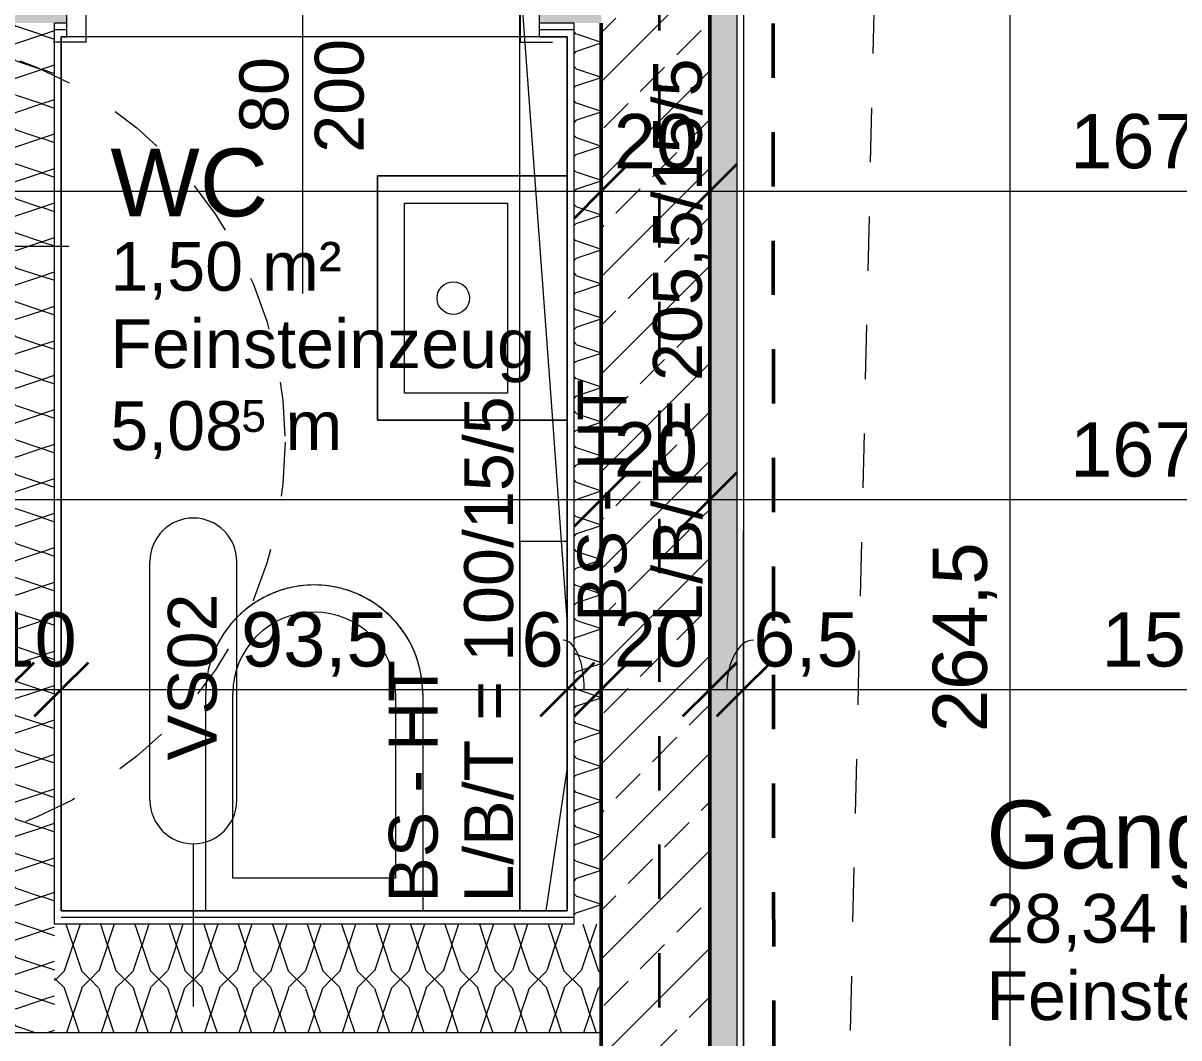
# Model space of a CAD drawing. Header units: metres. Extents: x -67.4 to -27.2, y 43.9 to 89.6.
# Drawn here: x -48.149 to -46.019, y 60.714 to 62.584 of the extents above; entities that cross this region are included whole.
import ezdxf

# ---------------------------------------------------------------- set-up
doc = ezdxf.new("R2010")
doc.units = ezdxf.units.M
doc.linetypes.add('Strich Punkt Mittel', pattern=[0.015875, 0.00635, -0.004763, 0, -0.004763])
doc.linetypes.add('Verdeckt', pattern=[0.003, 0.002, -0.001])
for name, color, linetype, lineweight in [('A_2D', 7, 'Continuous', 13), ('A_Bemassung-50_', 4, 'Continuous', 9), ('A_Bemassung_', 4, 'Continuous', 9), ('A_Beschriftung_', 7, 'Continuous', 9), ('A_Bodenschlitz', 7, 'Continuous', 5), ('A_Bodenschlitz_Projektion', 8, 'Verdeckt', 5), ('A_Brandabschnitte', 30, 'Verdeckt', 50), ('A_Fluchtweg', 240, 'Verdeckt', 18), ('A_Raeume_', 7, 'Continuous', 5), ('A_Raeume_Beschriftung_', 7, 'Continuous', 9), ('A_Raster_', 1, 'Continuous', 9), ('A_Sanitaer', 3, 'Continuous', 13), ('A_Tueren', 31, 'Continuous', 13), ('A_Waende', 7, 'Continuous', 13)]:
    doc.layers.add(name, color=color, linetype=linetype, lineweight=lineweight)
doc.styles.add('Arial_2', font='arial.ttf', dxfattribs={"height": 0.09})
doc.styles.add('Arial_3', font='arial.ttf', dxfattribs={"height": 0.125})
doc.styles.add('Arial_4', font='arial.ttf', dxfattribs={"height": 0.05849})
doc.styles.add('Arial_5', font='arial.ttf', dxfattribs={"height": 0.1})
doc.dimstyles.new('WGA-Bemaßung', dxfattribs={"dimscale": 0.3048, "dimtxt": 0.102026, "dimasz": 0.328084, "dimexe": 0.246063, "dimexo": 0.0625, "dimgap": 0.04101, "dimtad": 1, "dimdec": 1, "dimlfac": 100, "dimrnd": 0.5, "dimdsep": 46, "dimtxsty": 'Arial_5', "dimblk1": 'OBLIQUE', "dimblk2": 'OBLIQUE', "dimsah": 1, "dimcen": 0.09, "dimdle": 0.246063, "dimazin": 2, "dimtfac": 1, "dimtdec": 4, "dimtix": 1, "dimtmove": 0, "dimatfit": 3, "dimfxl": 0.656168, "dimfxlon": 1, "dimtvp": 1, "dimtolj": 1, "dimtzin": 0, "dimarcsym": 2})
doc.dimstyles.new('WGA-Bemaßung_2', dxfattribs={"dimscale": 0.3048, "dimtxt": 0.102026, "dimasz": 0.328084, "dimexe": 0.246063, "dimexo": 0.0625, "dimgap": 0.04101, "dimtad": 1, "dimdec": 1, "dimlfac": 100, "dimrnd": 0.5, "dimdsep": 46, "dimtxsty": 'Arial_5', "dimblk1": 'OBLIQUE', "dimblk2": 'OBLIQUE', "dimsah": 1, "dimcen": 0.09, "dimdle": 0.246063, "dimazin": 2, "dimtfac": 1, "dimtdec": 4, "dimtix": 1, "dimtmove": 2, "dimatfit": 3, "dimfxl": 0.656168, "dimfxlon": 1, "dimtvp": 1, "dimtolj": 1, "dimtzin": 0, "dimarcsym": 2})
doc.dimstyles.new('WGA-Bemaßung_3', dxfattribs={"dimscale": 0.3048, "dimtxt": 0.102026, "dimasz": 0.328084, "dimexe": 0.246063, "dimexo": 0.0625, "dimgap": 0.04101, "dimtad": 1, "dimdec": 1, "dimlfac": 100, "dimrnd": 0.5, "dimdsep": 46, "dimtxsty": 'Arial_5', "dimblk1": 'OBLIQUE', "dimblk2": 'OBLIQUE', "dimsah": 1, "dimcen": 0.09, "dimdle": 0.246063, "dimazin": 2, "dimtfac": 1, "dimtdec": 4, "dimtix": 1, "dimtmove": 1, "dimatfit": 3, "dimfxl": 0.656168, "dimfxlon": 1, "dimtvp": 1, "dimtolj": 1, "dimtzin": 0, "dimarcsym": 2})
doc.dimstyles.new('WGA-Bemaßung_4', dxfattribs={"dimscale": 0.3048, "dimtxt": 0.102026, "dimasz": 0.328084, "dimexe": 0.246063, "dimexo": 0.0625, "dimgap": 0.04101, "dimtad": 1, "dimdec": 1, "dimlfac": 100, "dimrnd": 0.5, "dimdsep": 46, "dimtxsty": 'Arial_5', "dimblk1": 'OBLIQUE', "dimblk2": 'OBLIQUE', "dimsah": 1, "dimcen": 0.09, "dimdle": 0.246063, "dimazin": 2, "dimtfac": 1, "dimtdec": 4, "dimtix": 1, "dimtmove": 0, "dimatfit": 3, "dimfxl": 0.656168, "dimfxlon": 1, "dimtvp": 1, "dimtolj": 1, "dimtzin": 0, "dimarcsym": 2})

# ---------------------------------------------------------------- blocks, each defined once
blk = doc.blocks.new('UZ_D1 - SL_0800x2000_Zimmertür_Stahlzarge_GK-8223013-263_PP_01OG_BT2')
at = {"layer": 'A_Tueren', "lineweight": 5}
for p, q in [((0.4, 0.0725), (0.4, 0.8725)), ((-0.46, 0.0725), (-0.4, 0.0725)), ((-0.4, 0.0725), (-0.4, -0.0725)), ((0.4, 0.0725), (0.4, -0.0725)), ((0.46, 0.0725), (0.4, 0.0725)), ((-0.4, -0.0725), (-0.46, -0.0725)), ((0.4, -0.0725), (0.46, -0.0725))]:
    blk.add_line(p, q, dxfattribs=at)
blk.add_arc((0.4, 0.0725), 0.8, 90, 180, dxfattribs=at)
blk = doc.blocks.new('Sani_WC-Wandbasierend - 400x600-3804283-263_PP_01OG_BT2')
at = {"layer": 'A_Sanitaer', "lineweight": 5}
for p, q in [((-0.075, -0.5125), (-0.075, -0.1125)), ((-0.075, -0.1125), (0.325, -0.1125)), ((-0.075, -0.5125), (-0.075, -0.1125)), ((0.325, -0.1125), (0.325, -0.5125)), ((0.325, -0.1125), (0.325, -0.5125)), ((-0.025, -0.1725), (0.275, -0.1725)), ((-0.025, -0.5125), (-0.025, -0.1725)), ((0.275, -0.1725), (0.275, -0.5125))]:
    blk.add_line(p, q, dxfattribs=at)
for radius, start, end in [(0.2, 180, 0), (0.2, 180, 195.2197), (0.15, 180, 360), (0.2, 344.7803, 360), (0.2, 195.2197, 200.149), (0.2, 339.851, 344.7803), (0.2, 200.149, 210.5085), (0.2, 332.2044, 339.851), (0.2, 210.5085, 216.2662), (0.2, 323.7338, 329.4915), (0.2, 329.4915, 332.0709), (0.2, 216.2662, 225.9281), (0.2, 314.0719, 323.7338), (0.2, 225.9281, 231.8048), (0.2, 308.1952, 314.0719), (0.2, 231.8048, 241.6661), (0.2, 298.3339, 308.1952), (0.2, 241.6661, 247.1471), (0.2, 247.1471, 258.666), (0.2, 281.334, 292.8529), (0.2, 292.8529, 298.3339), (0.2, 258.666, 262.3967), (0.2, 262.3967, 277.6033), (0.2, 277.6033, 281.334)]:
    blk.add_arc((0.125, -0.5125), radius, start, end, dxfattribs=at)
blk = doc.blocks.new('Sani_Handwaschbecken_Wandbasiert_eckig - 450 x 350-10186221-263_PP_01OG_BT2')
at = {"layer": 'A_Sanitaer', "lineweight": 5}
for p, q in [((0.3476, 0.3813), (-0.1024, 0.3813)), ((-0.1024, 0.3813), (-0.1024, 0.0313)), ((-0.1024, 0.0313), (-0.1024, 0.3813)), ((-0.1024, 0.3813), (0.3476, 0.3813)), ((0.3476, 0.0313), (0.3476, 0.3813)), ((0.3476, 0.3813), (0.3476, 0.0313)), ((-0.0524, 0.1413), (-0.0524, 0.3313)), ((-0.0524, 0.3313), (0.2976, 0.3313)), ((0.2976, 0.3313), (0.2976, 0.1413)), ((0.2976, 0.1413), (-0.0524, 0.1413))]:
    blk.add_line(p, q, dxfattribs=at)
blk.add_circle((0.1226, 0.2413), 0.03, dxfattribs=at)
blk = doc.blocks.new('Allg_BS - HKLS-10231534-263_PP_01OG_BT2')
at = {"layer": 'A_Bodenschlitz'}
for p, q in [((-0.4994, 0.0811), (-0.4994, -0.0065)), ((-0.0833, 0.0811), (0.1806, 0.0415)), ((-0.4994, -0.0065), (0.1806, -0.0065))]:
    blk.add_line(p, q, dxfattribs=at)
blk = doc.blocks.new('Allg_BS - HKLS-11757984-263_PP_01OG_BT2')
at = {"layer": 'A_Bodenschlitz'}
for p, q in [((-0.707, 0.0065), (0.1966, 0.0065)), ((0.1966, 0.0065), (0.6466, 0.0065)), ((0.6466, -0.0213), (1.0282, 0.0065)), ((0.6466, 0.0065), (1.0282, 0.0065)), ((1.0282, 0.0065), (1.0282, -0.0288)), ((1.0282, 0.0065), (1.0282, -0.0288)), ((0.1966, -0.0542), (0.6466, -0.0213)), ((-0.1711, -0.081), (0.1966, -0.0542))]:
    blk.add_line(p, q, dxfattribs=at)
at = {"layer": 'A_Bodenschlitz_Projektion'}
blk.add_line((1.0282, 0.0065), (1.0282, -0.0288), dxfattribs=at)
blk = doc.blocks.new('DIMBLOCK346-263_PP_01OG_BT2')
at = {"layer": 'A_Bemassung-50_', "lineweight": 35, "transparency": 16777216}
for p, q in [((-46.3304, 62.7735), (-46.3804, 62.8235)), ((-46.3304, 62.7735), (-46.2804, 62.7235)), ((-46.3305, 60.1286), (-46.3805, 60.1786)), ((-46.3305, 60.1286), (-46.2805, 60.0786))]:
    blk.add_line(p, q, dxfattribs=at)
at = {"layer": 'A_Bemassung-50_', "transparency": 16777216}
for p, q in [((-46.3304, 62.7735), (-46.5304, 62.7735)), ((-46.3304, 62.7735), (-46.3305, 60.1286)), ((-46.3304, 62.7735), (-46.2554, 62.7735)), ((-46.3305, 60.1286), (-46.5305, 60.1286)), ((-46.3305, 60.1286), (-46.2555, 60.1286))]:
    blk.add_line(p, q, dxfattribs=at)
at = {"layer": 'A_Bemassung-50_', "color": 0, "transparency": 16777216, "insert": (-46.4728, 61.2776), "char_height": 0.1, "width": 0.416266, "attachment_point": 1, "rotation": 90, "line_spacing_factor": 0.941778, "style": 'Arial_5'}
blk.add_mtext('264,5', dxfattribs=at)
blk = doc.blocks.new('_Oblique')
at = {"color": 0, "linetype": 'ByBlock', "lineweight": -2}
blk.add_line((-0.5, -0.5), (0.5, 0.5), dxfattribs=at)
blk = doc.blocks.new('DIMBLOCK494-263_PP_01OG_BT2')
at = {"layer": 'A_Bemassung-50_', "transparency": 16777216}
for p, q in [((-53.9886, 61.7062), (-53.9886, 61.9062)), ((-47.0836, 61.706), (-47.0836, 61.906)), ((-54.0636, 61.7062), (-47.0836, 61.706)), ((-53.9886, 61.7062), (-53.9886, 61.6312)), ((-47.0836, 61.706), (-47.0836, 61.631))]:
    blk.add_line(p, q, dxfattribs=at)
at = {"layer": 'A_Bemassung-50_', "lineweight": 35, "transparency": 16777216}
for p, q in [((-53.9886, 61.7062), (-53.9386, 61.7562)), ((-47.0836, 61.706), (-47.0336, 61.756)), ((-53.9886, 61.7062), (-54.0386, 61.6562)), ((-47.0836, 61.706), (-47.1336, 61.656))]:
    blk.add_line(p, q, dxfattribs=at)
at = {"layer": 'A_Bemassung-50_', "color": 0, "transparency": 16777216, "insert": (-51.2746, 61.8484), "char_height": 0.1, "width": 0.416266, "attachment_point": 1, "rotation": 359.9983, "line_spacing_factor": 0.941778, "style": 'Arial_5'}
blk.add_mtext('690,5', dxfattribs=at)
blk = doc.blocks.new('DIMBLOCK495-263_PP_01OG_BT2')
at = {"layer": 'A_Bemassung-50_', "transparency": 16777216}
for p, q in [((-47.0836, 61.706), (-47.0836, 61.906)), ((-46.8836, 61.706), (-46.8836, 61.906)), ((-47.0836, 61.706), (-46.8836, 61.706)), ((-47.0836, 61.706), (-47.0836, 61.631)), ((-46.8836, 61.706), (-46.8836, 61.631))]:
    blk.add_line(p, q, dxfattribs=at)
at = {"layer": 'A_Bemassung-50_', "lineweight": 35, "transparency": 16777216}
for p, q in [((-47.0836, 61.706), (-47.0336, 61.756)), ((-46.8836, 61.706), (-46.8336, 61.756)), ((-47.0836, 61.706), (-47.1336, 61.656)), ((-46.8836, 61.706), (-46.9336, 61.656))]:
    blk.add_line(p, q, dxfattribs=at)
at = {"layer": 'A_Bemassung-50_', "color": 0, "transparency": 16777216, "insert": (-47.0605, 61.8483), "char_height": 0.1, "width": 0.184588, "attachment_point": 1, "rotation": 359.9983, "line_spacing_factor": 0.941778, "style": 'Arial_5'}
blk.add_mtext('20', dxfattribs=at)
blk = doc.blocks.new('DIMBLOCK496-263_PP_01OG_BT2')
at = {"layer": 'A_Bemassung-50_', "transparency": 16777216}
for p, q in [((-46.8836, 61.706), (-46.8836, 61.906)), ((-45.2086, 61.7059), (-45.2086, 61.9059)), ((-46.8836, 61.706), (-45.2086, 61.7059)), ((-46.8836, 61.706), (-46.8836, 61.631)), ((-45.2086, 61.7059), (-45.2086, 61.6309))]:
    blk.add_line(p, q, dxfattribs=at)
at = {"layer": 'A_Bemassung-50_', "lineweight": 35, "transparency": 16777216}
for p, q in [((-46.8836, 61.706), (-46.8336, 61.756)), ((-45.2086, 61.7059), (-45.1586, 61.7559)), ((-46.8836, 61.706), (-46.9336, 61.656)), ((-45.2086, 61.7059), (-45.2586, 61.6559))]:
    blk.add_line(p, q, dxfattribs=at)
at = {"layer": 'A_Bemassung-50_', "color": 0, "transparency": 16777216, "insert": (-46.2195, 61.8483), "char_height": 0.1, "width": 0.416266, "attachment_point": 1, "rotation": 359.9983, "line_spacing_factor": 0.941778, "style": 'Arial_5'}
blk.add_mtext('167,5', dxfattribs=at)
blk = doc.blocks.new('BS_Tuer_PP - oben-10002441-263_PP_01OG_BT2')
at = {"layer": 'A_Beschriftung_'}
blk.add_line((0, 0.000124), (0, 0.010761), dxfattribs=at)
blk = doc.blocks.new('DIMBLOCK554-263_PP_01OG_BT2')
at = {"layer": 'A_Bemassung-50_', "transparency": 16777216}
for p, q in [((-48.1786, 61.356), (-48.1786, 61.556)), ((-50.5987, 61.3561), (-50.5987, 61.4311)), ((-50.5987, 61.3561), (-48.1786, 61.356)), ((-50.5987, 61.3561), (-50.5987, 61.1561)), ((-48.1786, 61.356), (-48.1786, 61.281))]:
    blk.add_line(p, q, dxfattribs=at)
at = {"layer": 'A_Bemassung-50_', "lineweight": 35, "transparency": 16777216}
for p, q in [((-50.5987, 61.3561), (-50.5487, 61.4061)), ((-48.1786, 61.356), (-48.1286, 61.406)), ((-50.5987, 61.3561), (-50.6487, 61.3061)), ((-48.1786, 61.356), (-48.2286, 61.306))]:
    blk.add_line(p, q, dxfattribs=at)
at = {"layer": 'A_Bemassung-50_', "color": 0, "transparency": 16777216, "insert": (-49.504, 61.4984), "char_height": 0.1, "width": 0.276883, "attachment_point": 1, "rotation": 359.9983, "line_spacing_factor": 0.941778, "style": 'Arial_5'}
blk.add_mtext('242', dxfattribs=at)
blk = doc.blocks.new('DIMBLOCK555-263_PP_01OG_BT2')
at = {"layer": 'A_Bemassung-50_', "transparency": 16777216}
for p, q in [((-48.1786, 61.356), (-48.1786, 61.556)), ((-48.0786, 61.356), (-48.0786, 61.556)), ((-48.1786, 61.356), (-48.0786, 61.356)), ((-48.1786, 61.356), (-48.1786, 61.281)), ((-48.0786, 61.356), (-48.0786, 61.281))]:
    blk.add_line(p, q, dxfattribs=at)
at = {"layer": 'A_Bemassung-50_', "lineweight": 35, "transparency": 16777216}
for p, q in [((-48.1786, 61.356), (-48.1286, 61.406)), ((-48.0786, 61.356), (-48.0286, 61.406)), ((-48.1786, 61.356), (-48.2286, 61.306)), ((-48.0786, 61.356), (-48.1286, 61.306))]:
    blk.add_line(p, q, dxfattribs=at)
at = {"layer": 'A_Bemassung-50_', "color": 0, "transparency": 16777216, "insert": (-48.2055, 61.4983), "char_height": 0.1, "width": 0.184588, "attachment_point": 1, "rotation": 359.9983, "line_spacing_factor": 0.941778, "style": 'Arial_5'}
blk.add_mtext('10', dxfattribs=at)
blk = doc.blocks.new('DIMBLOCK556-263_PP_01OG_BT2')
at = {"layer": 'A_Bemassung-50_', "transparency": 16777216}
for p, q in [((-48.0786, 61.356), (-48.0786, 61.556)), ((-47.1461, 61.356), (-47.146, 61.556)), ((-48.0786, 61.356), (-47.1461, 61.356)), ((-48.0786, 61.356), (-48.0786, 61.281)), ((-47.1461, 61.356), (-47.1461, 61.281))]:
    blk.add_line(p, q, dxfattribs=at)
at = {"layer": 'A_Bemassung-50_', "lineweight": 35, "transparency": 16777216}
for p, q in [((-48.0786, 61.356), (-48.0286, 61.406)), ((-47.1461, 61.356), (-47.0961, 61.406)), ((-48.0786, 61.356), (-48.1286, 61.306)), ((-47.1461, 61.356), (-47.1961, 61.306))]:
    blk.add_line(p, q, dxfattribs=at)
at = {"layer": 'A_Bemassung-50_', "color": 0, "transparency": 16777216, "insert": (-47.7473, 61.4983), "char_height": 0.1, "width": 0.323972, "attachment_point": 1, "rotation": 359.9983, "line_spacing_factor": 0.941778, "style": 'Arial_5'}
blk.add_mtext('93,5', dxfattribs=at)
blk = doc.blocks.new('DIMBLOCK557-263_PP_01OG_BT2')
at = {"layer": 'A_Bemassung-50_', "transparency": 16777216}
for p, q in [((-47.1461, 61.356), (-47.146, 61.556)), ((-47.0836, 61.356), (-47.0836, 61.556)), ((-47.1461, 61.356), (-47.0836, 61.356)), ((-47.1461, 61.356), (-47.1461, 61.281)), ((-47.0836, 61.356), (-47.0836, 61.281))]:
    blk.add_line(p, q, dxfattribs=at)
at = {"layer": 'A_Bemassung-50_', "lineweight": 35, "transparency": 16777216}
for p, q in [((-47.1461, 61.356), (-47.0961, 61.406)), ((-47.0836, 61.356), (-47.0336, 61.406)), ((-47.1461, 61.356), (-47.1961, 61.306)), ((-47.0836, 61.356), (-47.1336, 61.306))]:
    blk.add_line(p, q, dxfattribs=at)
at = {"layer": 'A_Bemassung-50_', "transparency": 16777216}
blk.add_ellipse((-47.1535, 61.356), major_axis=(0, 0.091), ratio=0.42525, start_param=4.712389, end_param=6.283185, dxfattribs=at)
at = {"layer": 'A_Bemassung-50_', "color": 0, "transparency": 16777216, "insert": (-47.2304, 61.4983), "char_height": 0.1, "width": 0.092294, "attachment_point": 1, "rotation": 359.9983, "line_spacing_factor": 0.941778, "style": 'Arial_5'}
blk.add_mtext('6', dxfattribs=at)
blk = doc.blocks.new('DIMBLOCK558-263_PP_01OG_BT2')
at = {"layer": 'A_Bemassung-50_', "transparency": 16777216}
for p, q in [((-47.0836, 61.356), (-47.0836, 61.556)), ((-46.8836, 61.356), (-46.8836, 61.556)), ((-47.0836, 61.356), (-46.8836, 61.356)), ((-47.0836, 61.356), (-47.0836, 61.281)), ((-46.8836, 61.356), (-46.8836, 61.281))]:
    blk.add_line(p, q, dxfattribs=at)
at = {"layer": 'A_Bemassung-50_', "lineweight": 35, "transparency": 16777216}
for p, q in [((-47.0836, 61.356), (-47.0336, 61.406)), ((-46.8836, 61.356), (-46.8336, 61.406)), ((-47.0836, 61.356), (-47.1336, 61.306)), ((-46.8836, 61.356), (-46.9336, 61.306))]:
    blk.add_line(p, q, dxfattribs=at)
at = {"layer": 'A_Bemassung-50_', "color": 0, "transparency": 16777216, "insert": (-47.0605, 61.4983), "char_height": 0.1, "width": 0.184588, "attachment_point": 1, "rotation": 359.9983, "line_spacing_factor": 0.941778, "style": 'Arial_5'}
blk.add_mtext('20', dxfattribs=at)
blk = doc.blocks.new('DIMBLOCK559-263_PP_01OG_BT2')
at = {"layer": 'A_Bemassung-50_', "transparency": 16777216}
for p, q in [((-46.8836, 61.356), (-46.8836, 61.556)), ((-46.8211, 61.356), (-46.8211, 61.556)), ((-46.8836, 61.356), (-46.8211, 61.356)), ((-46.8836, 61.356), (-46.8836, 61.281)), ((-46.8211, 61.356), (-46.8211, 61.281))]:
    blk.add_line(p, q, dxfattribs=at)
at = {"layer": 'A_Bemassung-50_', "lineweight": 35, "transparency": 16777216}
for p, q in [((-46.8836, 61.356), (-46.8336, 61.406)), ((-46.8211, 61.356), (-46.7711, 61.406)), ((-46.8836, 61.356), (-46.9336, 61.306)), ((-46.8211, 61.356), (-46.8711, 61.306))]:
    blk.add_line(p, q, dxfattribs=at)
at = {"layer": 'A_Bemassung-50_', "transparency": 16777216}
blk.add_ellipse((-46.8032, 61.356), major_axis=(0, 0.091), ratio=0.540204, start_param=0, end_param=1.570796, dxfattribs=at)
at = {"layer": 'A_Bemassung-50_', "color": 0, "transparency": 16777216, "insert": (-46.8032, 61.4983), "char_height": 0.1, "width": 0.231677, "attachment_point": 1, "rotation": 359.9983, "line_spacing_factor": 0.941778, "style": 'Arial_5'}
blk.add_mtext('6,5', dxfattribs=at)
blk = doc.blocks.new('DIMBLOCK560-263_PP_01OG_BT2')
at = {"layer": 'A_Bemassung-50_', "transparency": 16777216}
for p, q in [((-46.8211, 61.356), (-46.8211, 61.556)), ((-45.2711, 61.3559), (-45.2711, 61.5559)), ((-46.8211, 61.356), (-45.2711, 61.3559)), ((-46.8211, 61.356), (-46.8211, 61.281)), ((-45.2711, 61.3559), (-45.2711, 61.2809))]:
    blk.add_line(p, q, dxfattribs=at)
at = {"layer": 'A_Bemassung-50_', "lineweight": 35, "transparency": 16777216}
for p, q in [((-46.8211, 61.356), (-46.7711, 61.406)), ((-45.2711, 61.3559), (-45.2211, 61.4059)), ((-46.8211, 61.356), (-46.8711, 61.306)), ((-45.2711, 61.3559), (-45.3211, 61.3059))]:
    blk.add_line(p, q, dxfattribs=at)
at = {"layer": 'A_Bemassung-50_', "color": 0, "transparency": 16777216, "insert": (-46.1615, 61.4983), "char_height": 0.1, "width": 0.276883, "attachment_point": 1, "rotation": 359.9983, "line_spacing_factor": 0.941778, "style": 'Arial_5'}
blk.add_mtext('155', dxfattribs=at)
blk = doc.blocks.new('DIMBLOCK611-263_PP_01OG_BT2')
at = {"layer": 'A_Bemassung-50_', "transparency": 16777216}
for p, q in [((-53.9886, 62.2741), (-53.9886, 62.4741)), ((-47.0836, 62.2739), (-47.0836, 62.4739)), ((-54.0636, 62.2741), (-47.0836, 62.2739)), ((-53.9886, 62.2741), (-53.9886, 62.1991)), ((-47.0836, 62.2739), (-47.0836, 62.1989))]:
    blk.add_line(p, q, dxfattribs=at)
at = {"layer": 'A_Bemassung-50_', "lineweight": 35, "transparency": 16777216}
for p, q in [((-53.9886, 62.2741), (-53.9386, 62.3241)), ((-47.0836, 62.2739), (-47.0336, 62.3239)), ((-53.9886, 62.2741), (-54.0386, 62.2241)), ((-47.0836, 62.2739), (-47.1336, 62.2239))]:
    blk.add_line(p, q, dxfattribs=at)
at = {"layer": 'A_Bemassung-50_', "color": 0, "transparency": 16777216, "insert": (-50.521, 62.4163), "char_height": 0.1, "width": 0.416266, "attachment_point": 1, "rotation": 359.9983, "line_spacing_factor": 0.941778, "style": 'Arial_5'}
blk.add_mtext('690,5', dxfattribs=at)
blk = doc.blocks.new('DIMBLOCK612-263_PP_01OG_BT2')
at = {"layer": 'A_Bemassung-50_', "transparency": 16777216}
for p, q in [((-47.0836, 62.2739), (-47.0836, 62.4739)), ((-46.8836, 62.2739), (-46.8836, 62.4739)), ((-47.0836, 62.2739), (-46.8836, 62.2739)), ((-47.0836, 62.2739), (-47.0836, 62.1989)), ((-46.8836, 62.2739), (-46.8836, 62.1989))]:
    blk.add_line(p, q, dxfattribs=at)
at = {"layer": 'A_Bemassung-50_', "lineweight": 35, "transparency": 16777216}
for p, q in [((-47.0836, 62.2739), (-47.0336, 62.3239)), ((-46.8836, 62.2739), (-46.8336, 62.3239)), ((-47.0836, 62.2739), (-47.1336, 62.2239)), ((-46.8836, 62.2739), (-46.9336, 62.2239))]:
    blk.add_line(p, q, dxfattribs=at)
at = {"layer": 'A_Bemassung-50_', "color": 0, "transparency": 16777216, "insert": (-47.0605, 62.4162), "char_height": 0.1, "width": 0.184588, "attachment_point": 1, "rotation": 359.9983, "line_spacing_factor": 0.941778, "style": 'Arial_5'}
blk.add_mtext('20', dxfattribs=at)
blk = doc.blocks.new('DIMBLOCK613-263_PP_01OG_BT2')
at = {"layer": 'A_Bemassung-50_', "transparency": 16777216}
for p, q in [((-46.8836, 62.2739), (-46.8836, 62.4739)), ((-45.2086, 62.2739), (-45.2086, 62.4739)), ((-46.8836, 62.2739), (-45.2086, 62.2739)), ((-46.8836, 62.2739), (-46.8836, 62.1989)), ((-45.2086, 62.2739), (-45.2086, 62.1989))]:
    blk.add_line(p, q, dxfattribs=at)
at = {"layer": 'A_Bemassung-50_', "lineweight": 35, "transparency": 16777216}
for p, q in [((-46.8836, 62.2739), (-46.8336, 62.3239)), ((-45.2086, 62.2739), (-45.1586, 62.3239)), ((-46.8836, 62.2739), (-46.9336, 62.2239)), ((-45.2086, 62.2739), (-45.2586, 62.2239))]:
    blk.add_line(p, q, dxfattribs=at)
at = {"layer": 'A_Bemassung-50_', "color": 0, "transparency": 16777216, "insert": (-46.2195, 62.4162), "char_height": 0.1, "width": 0.416266, "attachment_point": 1, "rotation": 359.9983, "line_spacing_factor": 0.941778, "style": 'Arial_5'}
blk.add_mtext('167,5', dxfattribs=at)
blk = doc.blocks.new('BS_Wand_Lollipop - links_unten-2026911-263_PP_01OG_BT2')
at = {"layer": 'A_Beschriftung_'}
for p, q in [((-0.00467, 0.001367), (-0.01347, 0.001367)), ((-0.003087, 0), (0.003, 0)), ((-0.00467, -0.001833), (-0.01347, -0.001833))]:
    blk.add_line(p, q, dxfattribs=at)
for centre, start, end in [((-0.01347, -0.000233), 90, 270), ((-0.00467, -0.000233), 270, 90)]:
    blk.add_arc(centre, 0.0016, start, end, dxfattribs=at)
blk = doc.blocks.new('BS_Wand_Lollipop - rechts_oben-2026913-263_PP_01OG_BT2')
at = {"layer": 'A_Beschriftung_'}
for p, q in [((0.0046, 0.0016), (0.0134, 0.0016)), ((-0.003, 0), (0.003, 0)), ((0.0046, -0.0016), (0.0134, -0.0016))]:
    blk.add_line(p, q, dxfattribs=at)
for centre, start, end in [((0.0046, 0), 90, 270), ((0.0134, 0), 270, 90)]:
    blk.add_arc(centre, 0.0016, start, end, dxfattribs=at)

msp = doc.modelspace()

# ---------------------------------------------------------------- hatches: boundary and pattern name
at = {"layer": 'A_Waende', "lineweight": 5}
h = msp.add_hatch(dxfattribs=at)
h.set_pattern_fill('FP_66', color=250, angle=247.64, style=0, pattern_type=2)
h.set_pattern_definition([(134.998, (-46.82096, 67.912035), (-0.2539954, 0.1270123), [0.02245, -0.15715]), (134.998, (-46.9321, 67.95992), (-0.2539954, 0.1270123), [0.02245, -0.15715]), (134.998, (-46.82071, 67.97573), (-0.2539954, 0.1270123), [0.02245, -0.15715]), (134.998, (-46.93185, 68.02361), (-0.2539954, 0.1270123), [0.02245, -0.15715]), (161.563, (-46.836954, 67.928347), (-0.50799322, 0.12701842), [0.0502, -0.35141]), (161.563, (-46.884336, 67.944594), (-0.50799322, 0.12701842), [0.0502, -0.35141]), (161.563, (-46.836705, 67.99204), (-0.50799322, 0.12701842), [0.0502, -0.35141]), (161.563, (-46.884467, 68.007363), (-0.50799322, 0.12701842), [0.0502, -0.35141]), (224.998, (-46.93203, 67.92853), (0.2540043, 0.1269946), [0.02245, -0.15715]), (224.998, (-46.82071, 67.97573), (0.2540043, 0.1269946), [0.02245, -0.15715]), (224.998, (-46.93178, 67.99223), (0.2540043, 0.1269946), [0.02245, -0.15715]), (224.998, (-46.82046, 68.03942), (0.2540043, 0.1269946), [0.02245, -0.15715]), (198.433, (-46.884336, 67.944594), (0.50800209, 0.12698295), [0.0502, -0.35141]), (198.433, (-46.83702, 67.95973), (0.50800209, 0.12698295), [0.0502, -0.35141]), (198.433, (-46.884467, 68.007363), (0.50800209, 0.12698295), [0.0502, -0.35141]), (198.433, (-46.83677, 68.023426), (0.50800209, 0.12698295), [0.0502, -0.35141])])
h.paths.add_polyline_path([(-46.8336, 60.1286), (-46.8336, 60.1288), (-46.8335, 62.7735), (-46.8835, 62.7735), (-46.8836, 60.1286)])
h.paths.add_polyline_path([(-46.8335, 63.7935), (-46.8333, 72.2314), (-46.8833, 72.2314), (-46.8834, 63.7935)])
h.paths.add_polyline_path([(-46.8591, 73.2514), (-46.8332, 73.2514), (-46.8332, 75.6965), (-46.8832, 75.6965), (-46.8832, 73.2514)])
h = msp.add_hatch(dxfattribs=at)
h.set_pattern_fill('FP_4', color=250, style=0, pattern_type=2)
h.set_pattern_definition([(45, (0, 0), (-0.08980256, 0.08980256), []), (45, (0.0898, 0), (-0.08980256, 0.08980256), [0.0635, -0.03175])])
h.paths.add_polyline_path([(-46.8836, 60.3286), (-46.8836, 62.7735), (-47.0835, 62.7735), (-47.0835, 60.3286), (-46.9257, 60.3286)])
h.paths.add_polyline_path([(-46.8835, 63.7935), (-46.8835, 68.9038), (-47.0834, 68.9038), (-47.0835, 63.7935), (-47.0057, 63.7935)])
h = msp.add_hatch(dxfattribs=at)
h.set_pattern_fill('FP_117', color=250, angle=-112.36, style=0, pattern_type=2)
h.set_pattern_definition([(45.002, (-48.84162, 62.5582), (0.1269946, 0.2540043), [0.02245, -0.15715]), (45.002, (-48.79374, 62.66934), (0.1269946, 0.2540043), [0.02245, -0.15715]), (45.002, (-48.77754, 62.558875), (0.1269946, 0.2540043), [0.02245, -0.15715]), (45.002, (-48.72966, 62.67002), (0.1269946, 0.2540043), [0.02245, -0.15715]), (71.567, (-48.825306, 62.574197), (0.12698295, 0.5080021), [0.0502, -0.35141]), (71.567, (-48.809984, 62.62196), (0.12698295, 0.5080021), [0.0502, -0.35141]), (71.567, (-48.761612, 62.573948), (0.12698295, 0.5080021), [0.0502, -0.35141]), (71.567, (-48.74629, 62.62171), (0.12698295, 0.5080021), [0.0502, -0.35141]), (135.002, (-48.82512, 62.66928), (0.1270123, -0.2539954), [0.02245, -0.15715]), (135.002, (-48.77754, 62.558875), (0.1270123, -0.2539954), [0.02245, -0.15715]), (135.002, (-48.76235, 62.66941), (0.1270123, -0.2539954), [0.02245, -0.15715]), (135.002, (-48.71385, 62.55863), (0.1270123, -0.2539954), [0.02245, -0.15715]), (108.437, (-48.809984, 62.62196), (0.1270184, -0.5079932), [0.0502, -0.35141]), (108.437, (-48.79392, 62.574263), (0.1270184, -0.5079932), [0.0502, -0.35141]), (108.437, (-48.74629, 62.62171), (0.1270184, -0.5079932), [0.0502, -0.35141]), (108.437, (-48.730228, 62.574013), (0.1270184, -0.5079932), [0.0502, -0.35141])])
h.paths.add_polyline_path([(-50.6113, 62.5834), (-49.4832, 62.5835), (-49.4832, 62.6585), (-50.6113, 62.6584), (-50.6113, 62.6053)])
h.paths.add_polyline_path([(-48.6132, 62.5835), (-48.0682, 62.5836), (-48.0682, 62.6586), (-48.6132, 62.6584), (-48.6132, 62.5836)])
h.paths.add_polyline_path([(-47.1982, 62.5836), (-47.0836, 62.5836), (-47.0836, 62.6586), (-47.1982, 62.6586), (-47.1982, 62.5836)])
h = msp.add_hatch(dxfattribs=at)
h.set_pattern_fill('FP_121', color=250, angle=-112.36, style=0, pattern_type=2)
h.set_pattern_definition([(314.998, (-48.17868, 61.64104), (0.253995, -0.127012), [0.02245, -0.15715]), (314.998, (-48.06754, 61.59316), (0.253995, -0.127012), [0.02245, -0.15715]), (314.998, (-48.17893, 61.57735), (0.253995, -0.127012), [0.02245, -0.15715]), (314.998, (-48.06741, 61.53039), (0.2539954, -0.127012), [0.02245, -0.15715]), (341.563, (-48.162686, 61.62473), (0.5079932, -0.1270184), [0.0502, -0.35141]), (341.563, (-48.114923, 61.60941), (0.5079932, -0.1270184), [0.0502, -0.35141]), (341.563, (-48.162555, 61.56196), (0.5079932, -0.1270184), [0.0502, -0.35141]), (341.563, (-48.115173, 61.545715), (0.5079932, -0.1270184), [0.0502, -0.35141]), (44.998, (-48.06723, 61.62547), (-0.254004, -0.126995), [0.02245, -0.15715]), (44.998, (-48.17893, 61.57735), (-0.254004, -0.1269946), [0.02245, -0.15715]), (44.998, (-48.06748, 61.56178), (-0.254004, -0.1269946), [0.02245, -0.15715]), (44.998, (-48.1788, 61.51458), (-0.254004, -0.1269946), [0.02245, -0.15715]), (18.433, (-48.114923, 61.60941), (-0.5080021, -0.126983), [0.0502, -0.35141]), (18.433, (-48.16262, 61.593347), (-0.5080021, -0.126983), [0.0502, -0.35141]), (18.433, (-48.115173, 61.545715), (-0.5080021, -0.126983), [0.0502, -0.35141]), (18.433, (-48.16287, 61.529652), (-0.5080021, -0.126983), [0.0502, -0.35141])])
h.paths.add_polyline_path([(-48.0911, 60.7235), (-48.0911, 62.5836), (-48.1661, 62.5835), (-48.1661, 60.7235)])
h.paths.add_polyline_path([(-48.0911, 60.7235), (-48.0911, 60.7235), (-48.1336, 60.7235)])
h = msp.add_hatch(dxfattribs=at)
h.set_pattern_fill('FP_162', color=250, angle=-112.36, style=0, pattern_type=2)
h.set_pattern_definition([(315, (-47.14618, 61.75373), (0.254, -0.127003), [0.02245, -0.15715]), (315, (-47.03504, 61.70585), (0.254, -0.127003), [0.02245, -0.15715]), (315, (-47.14643, 61.69003), (0.254, -0.127003), [0.02245, -0.15715]), (315, (-47.03529, 61.64215), (0.254, -0.1270034), [0.02245, -0.15715]), (341.565, (-47.130186, 61.737415), (0.5079977, -0.1270007), [0.0502, -0.35141]), (341.565, (-47.082424, 61.722093), (0.5079977, -0.1270007), [0.0502, -0.35141]), (341.565, (-47.130055, 61.674646), (0.5079977, -0.1270007), [0.0502, -0.35141]), (341.565, (-47.082673, 61.6584), (0.5079977, -0.1270007), [0.0502, -0.35141]), (45, (-47.03511, 61.73723), (-0.254, -0.127003), [0.02245, -0.15715]), (45, (-47.14643, 61.69003), (-0.254, -0.127003), [0.02245, -0.15715]), (45, (-47.03498, 61.67446), (-0.254, -0.1270034), [0.02245, -0.15715]), (45, (-47.14576, 61.62596), (-0.254, -0.1270034), [0.02245, -0.15715]), (18.435, (-47.082424, 61.722093), (-0.5079977, -0.1270007), [0.0502, -0.35141]), (18.435, (-47.13012, 61.70603), (-0.5079977, -0.1270007), [0.0502, -0.35141]), (18.435, (-47.082673, 61.6584), (-0.5079977, -0.1270007), [0.0502, -0.35141]), (18.435, (-47.13037, 61.642337), (-0.5079977, -0.1270007), [0.0502, -0.35141])])
h.paths.add_polyline_path([(-47.0836, 60.9235), (-47.0836, 60.9235), (-47.0836, 62.5836), (-47.1336, 62.5836), (-47.1336, 60.9235), (-47.0836, 60.9235)])
h = msp.add_hatch(dxfattribs=at)
h.set_pattern_fill('FP_126', color=250, angle=-112.36, style=0, pattern_type=2)
h.set_pattern_definition([(224.998, (-47.58115, 60.94867), (-0.127012, -0.253995), [0.02245, -0.15715]), (224.998, (-47.62903, 60.83753), (-0.127012, -0.253995), [0.02245, -0.15715]), (224.998, (-47.64485, 60.94892), (-0.127012, -0.253995), [0.02245, -0.15715]), (224.998, (-47.6918, 60.8374), (-0.127012, -0.253995), [0.02245, -0.15715]), (251.563, (-47.597464, 60.932672), (-0.1270184, -0.5079932), [0.0502, -0.35141]), (251.563, (-47.612786, 60.88491), (-0.1270184, -0.5079932), [0.0502, -0.35141]), (251.563, (-47.660233, 60.93254), (-0.1270184, -0.5079932), [0.0502, -0.35141]), (251.563, (-47.67648, 60.88516), (-0.1270184, -0.5079932), [0.0502, -0.35141]), (314.998, (-47.59672, 60.83721), (-0.126995, 0.254004), [0.02245, -0.15715]), (314.998, (-47.64485, 60.94892), (-0.126995, 0.254004), [0.02245, -0.15715]), (314.998, (-47.66042, 60.83746), (-0.126995, 0.254004), [0.02245, -0.15715]), (314.998, (-47.707615, 60.94879), (-0.126995, 0.254004), [0.02245, -0.15715]), (288.433, (-47.612786, 60.88491), (-0.126983, 0.508002), [0.0502, -0.35141]), (288.433, (-47.62885, 60.932607), (-0.126983, 0.508002), [0.0502, -0.35141]), (288.433, (-47.67648, 60.88516), (-0.126983, 0.508002), [0.0502, -0.35141]), (288.433, (-47.692543, 60.932856), (-0.126983, 0.508002), [0.0502, -0.35141])])
h.paths.add_polyline_path([(-47.0836, 60.7235), (-47.0836, 60.7235), (-47.0836, 60.8077)])
h.paths.add_polyline_path([(-47.0836, 60.7235), (-47.0836, 60.7235), (-47.0836, 60.9235), (-48.0911, 60.9235), (-48.0911, 60.7235), (-47.0836, 60.7235)])

# ---------------------------------------------------------------- linework, layer by layer
at = {"layer": 'A_2D', "linetype": 'Verdeckt', "lineweight": 5}
msp.add_circle((-48.4161, 61.8117), 0.75, dxfattribs=at)
at = {"layer": 'A_Brandabschnitte'}
msp.add_line((-46.7737, 75.5828), (-46.7639, 57.4461), dxfattribs=at)
at = {"layer": 'A_Fluchtweg'}
msp.add_line((-46.2782, 75.6239), (-46.648, 59.7336), dxfattribs=at)
at = {"layer": 'A_Raeume_', "flags": 128}
for points in [[(-45.2707, 75.6339), (-46.8207, 75.634), (-46.8211, 60.1286), (-46.8836, 60.1286), (-46.8836, 60.127), (-46.8836, 58.7527), (-46.8836, 58.7511), (-46.8212, 58.7511), (-46.8212, 58.6611), (-46.8212, 57.8936), (-46.8212, 57.4086), (-45.2712, 57.4086)], [(-47.1461, 62.5586), (-48.0786, 62.5586), (-48.0786, 60.9485), (-47.1461, 60.9485)]]:
    msp.add_lwpolyline(points, close=True, dxfattribs=at)
at = {"layer": 'A_Raster_', "linetype": 'Strich Punkt Mittel', "lineweight": 35}
msp.add_line((-46.9759, 85.8702), (-46.9771, 46.5269), dxfattribs=at)
at = {"layer": 'A_Waende', "color": 10, "lineweight": 50}
for p, q in [((-46.8836, 60.3286), (-46.8835, 62.7735)), ((-47.0836, 62.4872), (-47.0836, 62.5836)), ((-47.0836, 62.5586), (-47.0836, 60.3286)), ((-47.0836, 60.9485), (-47.0836, 61.0761))]:
    msp.add_line(p, q, dxfattribs=at)
at = {"layer": 'A_Waende'}
for p, q in [((-46.8335, 62.7735), (-46.8336, 60.1286)), ((-46.8211, 60.1286), (-46.821, 62.7735)), ((-48.0682, 62.5836), (-48.0911, 62.5836)), ((-48.0911, 60.9235), (-48.0911, 62.5836)), ((-48.0682, 62.5586), (-48.0682, 62.5836)), ((-47.1982, 62.5836), (-47.1982, 62.5586)), ((-47.1336, 62.5836), (-47.1982, 62.5836)), ((-47.1336, 60.9235), (-47.1336, 62.5836)), ((-48.0786, 62.5586), (-48.0682, 62.5586)), ((-48.0786, 60.9485), (-48.0786, 62.5586)), ((-47.1982, 62.5586), (-47.1461, 62.5586)), ((-47.1461, 62.5586), (-47.1461, 60.9485)), ((-47.1461, 60.9485), (-48.0786, 60.9485)), ((-47.1336, 60.9235), (-48.0911, 60.9235)), ((-47.0836, 60.7235), (-48.1786, 60.7235))]:
    msp.add_line(p, q, dxfattribs=at)
at = {"layer": 'A_Waende', "color": 250, "lineweight": 5}
for p, q in [((-48.0682, 62.5836), (-48.0682, 62.6586)), ((-47.1982, 62.6586), (-47.1982, 62.5836)), ((-47.0836, 61.0761), (-47.0836, 62.4872))]:
    msp.add_line(p, q, dxfattribs=at)
at = {"layer": 'A_Waende', "lineweight": 18}
for p, q in [((-48.0682, 62.5711), (-48.0911, 62.5711)), ((-47.1336, 62.5711), (-47.1982, 62.5711)), ((-47.1336, 60.936), (-48.0786, 60.936))]:
    msp.add_line(p, q, dxfattribs=at)

# ---------------------------------------------------------------- block references
at = {"layer": 'A_2D'}
for name, p, rotation in [('Allg_BS - HKLS-11757984-263_PP_01OG_BT2', (-47.2271, 61.6555), 89.99827587845373), ('Allg_BS - HKLS-10231534-263_PP_01OG_BT2', (-47.2271, 61.1291), 270.0017241215479)]:
    msp.add_blockref(name, p, dxfattribs=dict(at, rotation=rotation))
at = {"layer": 'A_Beschriftung_', "xscale": 49.99999999999998, "yscale": 49.99999999999998, "zscale": 49.99999999999998}
for name, p, rotation in [('BS_Tuer_PP - oben-10002441-263_PP_01OG_BT2', (-47.6332, 62.0795), 0.0024435243390429), ('BS_Wand_Lollipop - rechts_oben-2026913-263_PP_01OG_BT2', (-47.8352, 60.9218), 89.99999999999991)]:
    msp.add_blockref(name, p, dxfattribs=dict(at, rotation=rotation))
msp.add_blockref('BS_Wand_Lollipop - links_unten-2026911-263_PP_01OG_BT2', (-48.2144, 62.173), dxfattribs=at)
at = {"layer": 'A_Sanitaer'}
for name, p, rotation in [('Sani_Handwaschbecken_Wandbasiert_eckig - 450 x 350-10186221-263_PP_01OG_BT2', (-47.1148, 61.9544), 89.99999999999953), ('Sani_WC-Wandbasierend - 400x600-3804283-263_PP_01OG_BT2', (-47.4874, 60.836), 179.998275878371)]:
    msp.add_blockref(name, p, dxfattribs=dict(at, rotation=rotation))
at = {"layer": 'A_Tueren', "rotation": 0.0024435243390429}
msp.add_blockref('UZ_D1 - SL_0800x2000_Zimmertür_Stahlzarge_GK-8223013-263_PP_01OG_BT2', (-47.6332, 62.6211), dxfattribs=at)

# ---------------------------------------------------------------- texts
at = {"layer": 'A_Beschriftung_', "char_height": 0.09, "attachment_point": 1, "rotation": 90, "style": 'Arial_2'}
for s, insert, width in [('200', (-47.6114, 62.3448), 0.252532), ('80', (-47.7503, 62.3812), 0.168354), ('L/B/T = 205,5/15/5', (-46.9881, 61.4806), 1.234599), ('BS - HT', (-47.127, 61.4806), 0.529114), ('L/B/T = 100/15/5', (-47.3361, 60.9631), 1.110337), ('VS02', (-47.8822, 61.2253), 0.368776), ('BS - HT', (-47.475, 60.9631), 0.529114)]:
    msp.add_mtext(s, dxfattribs=dict(at, insert=insert, width=width))
at = {"layer": 'A_Raeume_Beschriftung_', "attachment_point": 1}
for s, insert, char_height, width, style in [('WC', (-47.9882, 62.3526), 0.125, 0.360759, 'Arial_3'), ('1,50 m²', (-47.9882, 62.1806), 0.09, 0.505063, 'Arial_2'), ('Feinsteinzeug', (-47.9882, 62.0381), 0.09, 0.909915, 'Arial_2'), ('5,08', (-47.9882, 61.8871), 0.09, 0.292616, 'Arial_2'), ('5', (-47.7467, 61.889), 0.0585, 0.056118, 'Arial_4'), (' m', (-47.7004, 61.8871), 0.09, 0.164346, 'Arial_2'), ('Gang', (-46.3739, 61.1515), 0.125, 0.51308, 'Arial_3'), ('28,34 m²', (-46.3739, 60.9795), 0.09, 0.58924, 'Arial_2'), ('Feinsteinzeug', (-46.3739, 60.837), 0.09, 0.909915, 'Arial_2')]:
    msp.add_mtext(s, dxfattribs=dict(at, insert=insert, char_height=char_height, width=width, style=style))

# ---------------------------------------------------------------- dimensions: what is measured, and where the dimension line sits
at = {"layer": 'A_Bemassung_'}
for base, p1, p2, angle, dimstyle, override, picture, middle in [((-46.3305, 60.1286), (-46.5304, 62.7735), (-46.5305, 60.1286), 89.9983, 'WGA-Bemaßung', {"dimpost": '<>', "dimfxl": 2.644889}, 'DIMBLOCK346-263_PP_01OG_BT2', (-46.394, 61.4511)), ((-46.8836, 62.2739), (-47.0836, 62.4739), (-46.8836, 62.4739), 359.9983, 'WGA-Bemaßung_4', {"dimpost": '<>', "dimfxl": 0.2}, 'DIMBLOCK612-263_PP_01OG_BT2', (-46.9836, 62.3375)), ((-45.2086, 62.2739), (-46.8836, 62.4739), (-45.2086, 62.4739), 359.9983, 'WGA-Bemaßung_4', {"dimpost": '<>', "dimfxl": 1.675}, 'DIMBLOCK613-263_PP_01OG_BT2', (-46.0461, 62.3374)), ((-46.8836, 61.706), (-47.0836, 61.906), (-46.8836, 61.906), 359.9983, 'WGA-Bemaßung_4', {"dimpost": '<>', "dimfxl": 0.2}, 'DIMBLOCK495-263_PP_01OG_BT2', (-46.9836, 61.7695)), ((-45.2086, 61.7059), (-46.8836, 61.906), (-45.2086, 61.9059), 359.9983, 'WGA-Bemaßung_4', {"dimpost": '<>', "dimfxl": 1.675}, 'DIMBLOCK496-263_PP_01OG_BT2', (-46.0461, 61.7695)), ((-48.1786, 61.356), (-50.5987, 61.1561), (-48.1786, 61.556), 359.9983, 'WGA-Bemaßung_4', {"dimpost": '<>', "dimfxl": 2.452967}, 'DIMBLOCK554-263_PP_01OG_BT2', (-49.3887, 61.4188)), ((-48.0786, 61.356), (-48.1786, 61.556), (-48.0786, 61.556), 359.9983, 'WGA-Bemaßung_4', {"dimpost": '<>', "dimfxl": 0.1}, 'DIMBLOCK555-263_PP_01OG_BT2', (-48.1286, 61.4196)), ((-47.1461, 61.356), (-48.0786, 61.556), (-47.146, 61.556), 359.9983, 'WGA-Bemaßung_4', {"dimpost": '<>', "dimfxl": 0.932536}, 'DIMBLOCK556-263_PP_01OG_BT2', (-47.6123, 61.4196)), ((-46.8836, 61.356), (-47.0836, 61.556), (-46.8836, 61.556), 359.9983, 'WGA-Bemaßung_4', {"dimpost": '<>', "dimfxl": 0.2}, 'DIMBLOCK558-263_PP_01OG_BT2', (-46.9836, 61.4195)), ((-45.2711, 61.3559), (-46.8211, 61.556), (-45.2711, 61.5559), 359.9983, 'WGA-Bemaßung_4', {"dimpost": '<>', "dimfxl": 1.55}, 'DIMBLOCK560-263_PP_01OG_BT2', (-46.0461, 61.4195))]:
    dim = msp.add_linear_dim(base=base, p1=p1, p2=p2, angle=angle, dimstyle=dimstyle, override=override, dxfattribs=at)
    dim.commit()
    dim.dimension.update_dxf_attribs({"geometry": picture, "text_midpoint": middle})
for base, p1, p2, picture, middle in [((-47.0836, 62.2739), (-53.9886, 62.4741), (-47.0836, 62.4739), 'DIMBLOCK611-263_PP_01OG_BT2', (-50.3129, 62.3497)), ((-47.0836, 61.706), (-53.9886, 61.9062), (-47.0836, 61.906), 'DIMBLOCK494-263_PP_01OG_BT2', (-51.0664, 61.7818))]:
    dim = msp.add_linear_dim(base=base, p1=p1, p2=p2, angle=359.9983, dimstyle='WGA-Bemaßung_2', override={"dimpost": '<>', "dimfxl": 6.905}, dxfattribs=at)
    dim.commit()
    dim.dimension.update_dxf_attribs({"geometry": picture, "text_midpoint": middle, "dimtype": 160, "text_rotation": 359.9983})
for base, p1, p2, angle, override, picture, middle in [((-47.0836, 61.356), (-47.146, 61.556), (-47.0836, 61.556), 359.9983, {"dimpost": '<>', "dimfxl": 0.062464}, 'DIMBLOCK557-263_PP_01OG_BT2', (-47.1843, 61.4316)), ((-46.8210893655, 61.3559771239), (-46.8835833471, 61.5559790045), (-46.8210833472, 61.5559771238), 359.9982758785, {"dimpost": '<>', "dimfxl": 0.0625}, 'DIMBLOCK559-263_PP_01OG_BT2', (-46.6873498527, 61.4316293999))]:
    dim = msp.add_linear_dim(base=base, p1=p1, p2=p2, angle=angle, dimstyle='WGA-Bemaßung_3', override=override, dxfattribs=at)
    dim.commit()
    dim.dimension.update_dxf_attribs({"geometry": picture, "text_midpoint": middle, "dimtype": 160})

doc.saveas('drawing.dxf')
